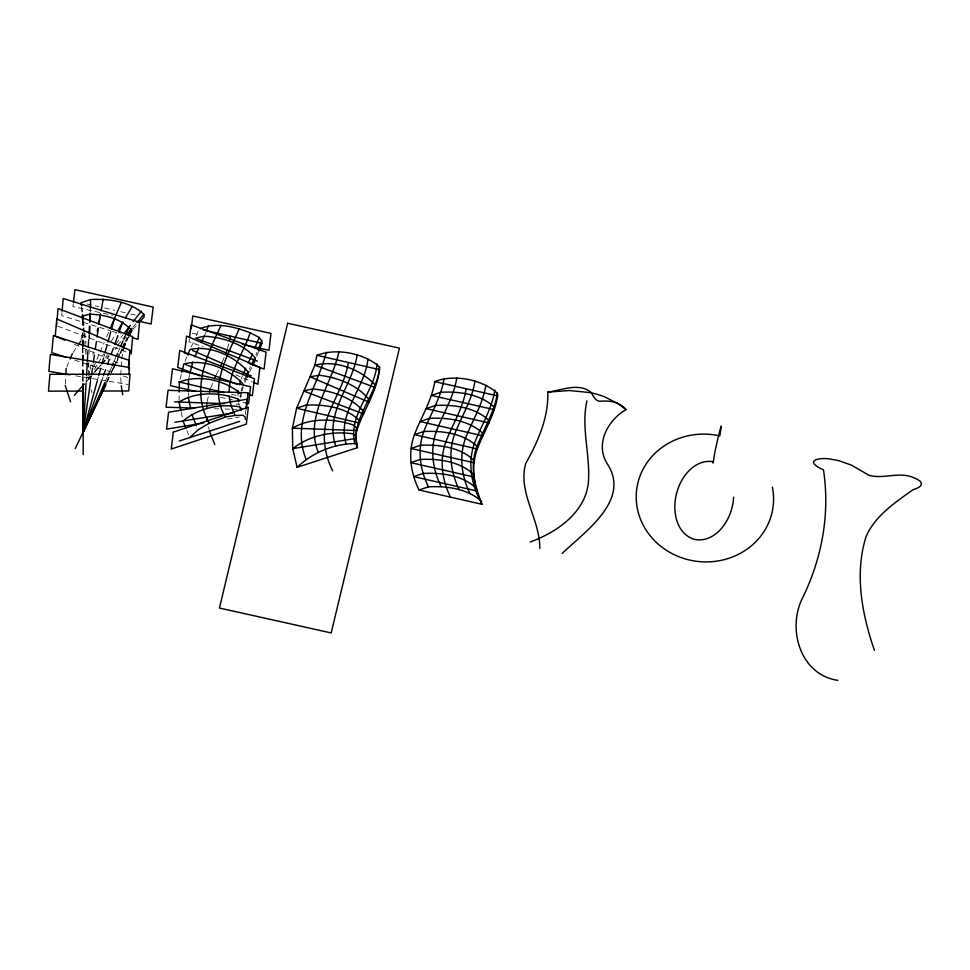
<?xml version="1.0" encoding="UTF-8"?>
<svg xmlns="http://www.w3.org/2000/svg" width="970" height="970" viewBox="0 0 970 970"><rect width="100%" height="100%" fill="white"/><g stroke="black" fill="none" stroke-linecap="round" stroke-linejoin="round"><path stroke-width="0.73" stroke-dasharray="4.85 3.64" d="M120.741 375.135L121.638 360.319M179.086 400.622L179.208 393.48M188.289 395.784L188.338 392.959M237.989 396.172L238.026 393.359M240.439 397.748L240.487 395.129M91.192 376.214L88.27 379.646L88.355 376.627M88.403 375.111L88.755 363.022M89.022 353.953L89.155 349.418M89.458 338.833L89.592 334.298M90.246 311.637L90.343 308.606M65.293 384.156L65.766 375.645M86.172 381.44L86.439 376.954M86.973 367.982L87.336 362.004M87.773 354.535L88.137 348.557M88.755 338.081L88.937 335.099M61.983 312.74L61.74 315.589L110.677 330.831M73.247 303.731L72.908 306.556L112.762 315.432M189.368 338.918L189.029 341.743L203.191 346.896M245.349 414.687L245.859 410.455M90.756 380.24L91.41 375.778M92.72 366.854L93.144 363.883M91.022 376.105L88.27 379.646L89.082 375.257M90.174 369.4L91.265 363.544M92.902 354.753L93.447 351.831M80.995 339.791L82.341 332.686M121.747 358.985L123.772 348.63M227.538 348.594L228.859 343.077M180.081 379.258L181.475 373.68M188.92 377.463L189.623 374.638M207.083 401.653L208.453 396.148M241.203 390.995L242.257 386.775M240.778 396.427L241.821 392.232M242.16 390.837L243.203 386.642M97.158 381.343L98.358 376.978M103.96 356.596L104.76 353.686M102.044 379.646L103.062 376.809M196.401 335.62L198.523 330.358M204.803 334.868L205.846 332.298M222.397 361.883L224.531 356.584M255.922 354.984L256.965 352.377M256.698 356.354L258.275 352.437M66.724 367.193L69.549 360.404M184.991 361.313L187.21 356.051M210.72 387.939L212.939 382.677M241.19 378.967L242.33 376.251M244.088 381.271L245.216 378.579M244.901 382.629L246.586 378.603M87.991 376.627L88.27 379.646L90.04 375.511M93.593 367.23L99.51 353.419M100.104 352.037L104.251 342.374M106.615 336.857L109.574 329.958M105.5 381.004L107.318 376.857M109.731 371.304L111.55 367.157M113.963 361.616L115.782 357.457M118.194 351.916L120.001 347.757M123.626 339.439L125.445 335.28M106.676 381.646L108.591 377.536M111.138 372.068L113.041 367.957M113.672 366.587L117.491 358.379M120.037 352.91L121.941 348.8M125.118 341.961L127.664 336.481M107.088 381.974L109.683 376.542M128.44 337.123L125.857 342.555L128.598 336.772M107.015 381.986L109.61 376.542M191.175 346.993L194.145 340.749M216.322 374.82L218.783 369.655M249.29 369.279L250.527 366.672M249.52 371.983L252.018 366.769M88.27 379.646L90.586 375.79M94.442 369.376L97.533 364.235M98.309 362.95L103.705 353.965M111.429 341.125L116.06 333.425M73.223 352.365L77.394 346.169M94.672 371.377L99.255 365.472M105.657 357.202L107.488 354.838M115.721 344.204L123.044 334.747M92.174 375.063L100.941 364.756M101.923 363.617L108.749 355.602M117.515 345.296L125.324 336.129M133.12 326.975L136.042 323.531M86.269 381.901L91.265 376.287M95.242 371.825L101.232 365.108M102.226 363.992L109.222 356.148M115.2 349.442L117.2 347.199M124.172 339.367L126.173 337.136M133.048 329.424L137.146 324.829M227.38 419.052L239.25 417.076M214.418 408.697L218.953 408.831M225.004 409.025L231.042 409.207M232.558 409.255L237.092 409.388M235.965 404.102L238.959 404.211M75.708 375.802L127.943 384.459M192.23 333.195L198.135 334.517M87.07 303.986L98.77 306.665M104.627 308.011L114.86 310.351M120.716 311.697L125.106 312.704M130.95 314.037L135.339 315.044M220.578 397.215L232.363 399.931M242.67 402.295L245.616 402.974M231.333 394.257L241.554 396.682M112.12 331.279L120.753 333.971M74.751 360.137L97.679 367.618M99.11 368.091L112.011 372.298M123.469 376.045L127.773 377.439M57.97 326.247L126.961 352.195M235.746 374.796L252.358 381.877M74.569 344.386L120.134 363.871M186.907 430.68L188.568 434.839M238.765 402.902L239.311 405.521M208.562 426.994L209.156 429.783M181.196 412.25L182.421 418.07M81.71 306.775L82.644 314.68M83.359 320.694L84.063 326.696M84.778 332.71L86.015 343.234M86.73 349.248L87.251 353.759M88.319 362.78L89.737 374.808M89.919 376.311L90.452 380.81M91.519 389.831L91.871 392.838M81.638 307.235L82.329 314.789M82.874 320.815L83.432 326.854M83.978 332.88L86.063 355.517M86.754 363.059L87.167 367.582M120.692 377.876L121.177 384.423M82.474 320.597L82.511 326.635M82.547 332.674L82.583 340.215M82.632 347.769L82.668 353.795M82.717 361.349L82.777 370.407M82.814 376.433L82.85 382.471M82.862 319.397L82.874 326.926M82.886 332.94L82.911 338.942M82.935 347.951L82.947 353.965M82.971 361.47L82.996 370.491M83.008 376.493L83.02 382.507M118.085 358.864L110.325 375.184L118.049 358.876M122.62 349.358L120.68 353.432L122.596 349.358"/><path stroke-width="1.45" d="M179.232 392.05L179.389 382.047C198.535 374.371 225.683 379.937 240.512 393.82M188.362 391.553L188.568 378.882M206.671 407.279L206.743 403.035M229.138 391.722C229.344 370.297 243.919 352.631 250.114 332.771C234.643 326.684 216.419 322.04 200.402 328.587M238.026 393.359L238.074 390.558M89.64 332.795L89.81 326.745M89.943 322.21L90.21 313.14M90.343 308.606L90.598 299.536C108.81 298.59 130.332 301.355 143.851 314.377L144.13 316.996L139.086 322.646M65.839 374.226L66.154 368.551M86.087 382.944L83.153 432.268L105.791 384.702L75.223 448.613M86.524 375.463L86.973 367.982M87.336 362.004L87.773 354.535M88.222 347.054L88.67 339.585M89.022 333.607L89.47 326.126M89.737 321.64L90.174 314.171C104.554 314.765 121.032 318.584 130.841 329.642L131.035 331.679L129.083 335.753L131.035 331.679M562.127 553.482C584.558 531.948 631.179 500.083 607.329 463.902C594.743 444.066 607.681 420.301 626.038 409.546C618.872 401.422 609.051 400.428 599.278 401.289C594.901 400.392 593.313 395.893 591.239 392.547C579.393 382.204 561.375 390.304 547.808 392.11C548.583 418.082 537.913 441.52 525.728 463.575C517.495 492.699 540.217 519.435 539.769 548.499M733.647 497.222L733.393 500.108A64.165 59.582 6.8 0 1 730.701 512.027C725.996 525.922 714.211 540.326 698.291 539.902A19.194 17.824 6.8 0 1 691.61 538.386C677.157 531.912 673.192 513.748 675.387 499.417A64.311 59.716 6.8 0 1 677.496 490.286C682.14 475.045 696.06 458.567 713.58 461.768L713.083 463.042L714.732 452.905A23.498 0.946 -77.4 0 1 716.236 445.8L717.327 440.938A18.03 0.727 -77.4 0 1 718.903 434.305A18.26 0.727 -77.4 0 1 719.825 430.692L721.268 426.121L719.788 435.882A68.749 63.838 6.8 0 0 636.453 491.632A68.749 63.838 6.8 0 0 708.549 561.885A68.749 63.838 6.8 0 0 772.362 487.122M56.563 325.714L56.806 322.852M57.048 319.991L58.03 308.557L132.648 336.626L131.18 353.783M62.104 311.309L63.195 298.481L139.486 322.246L138.031 339.354L132.272 337.56M128.549 365.981L129.956 350.231L56.781 318.948L55.242 336.129L64.905 340.252M128.537 368.903L129.313 360.355L53.374 335.559L51.822 352.656L66.154 357.336M128.84 374.565L129.483 367.497L50.379 354.389L48.84 371.352L69.743 374.808M356.802 430.522L292.382 428.17C310.861 417.464 334.226 418.361 353.953 425.236L356.511 427.952L355.978 438.404L357.469 447.619C349.721 418.325 377.572 395.445 379.537 367.012C364.417 353.165 336.202 347.66 316.899 355.359L314.874 365.193L296.614 408.212L292.37 428.243L292.734 448.649L297.111 467.382C312.364 452.626 333.571 443.787 354.826 443.581L357.215 445.315M73.417 302.325L74.932 289.654L153.151 307.078L151.138 323.98L139.328 321.349M189.526 337.512L191.041 324.841L266.107 352.134L264.095 369.036L249.933 363.895M191.26 328.648L192.775 315.965L270.994 333.401L268.981 350.303L242.415 344.386M246.028 409.049L247.204 399.191L168.562 412.25L166.549 429.152L203.639 422.993M246.331 408.261L248.174 392.765L168.052 390.316L166.04 407.218L194.764 408.091M90.537 381.719L83.153 432.268L106.045 383.017M91.629 374.287L92.502 368.345M93.362 362.392L94.454 354.959M95.327 349.018L96.406 341.573M97.061 337.123L98.37 328.2M99.013 323.737L100.322 314.813M586.923 400.828C581.212 426.254 589.42 451.85 588.62 477.41C588.572 510.378 558.296 531.693 530.323 541.987M97.255 331.34L97.8 328.406M98.613 324.016L100.516 313.771M101.062 310.837L103.244 299.124M123.772 348.63L124.354 345.684M326.296 352.183C317.445 387.733 290.394 421.004 306.144 459.465M338.93 351.77C331.764 385.296 304.083 416.445 318.281 452.42M229.526 340.312L230.52 336.178M348.363 362.501C345.368 381.501 334.796 397.87 328.005 415.572C321.385 433.748 324.21 453.814 332.637 470.886M434.754 381.61C431.771 400.622 421.198 416.991 414.408 434.693C407.776 452.869 410.601 472.936 419.028 490.008L481.945 504.279C474.9 486.031 469.371 465.576 477.034 446.358C483.824 428.643 494.397 412.286 497.38 393.274C482.272 379.416 454.045 373.923 434.754 381.61L497.658 395.893C494.676 414.893 484.103 431.262 477.313 448.964C470.68 467.14 473.518 487.207 481.945 504.279M444.139 378.433C441.156 397.445 430.583 413.814 423.793 431.517C417.161 449.692 419.998 469.759 428.413 486.831C446.624 485.885 468.146 488.65 481.666 501.672M456.773 378.021C453.79 397.033 443.217 413.402 436.427 431.104C429.795 449.28 432.632 469.334 441.059 486.419M466.206 388.752C463.224 407.764 452.65 424.132 445.861 441.835C439.228 459.998 442.065 480.065 450.492 497.149M474.948 381.246C471.953 400.246 461.38 416.615 454.59 434.33C447.97 452.493 450.795 472.56 459.222 489.644M485.812 385.357C482.83 404.357 472.257 420.725 465.467 438.428C458.834 456.603 461.659 476.67 470.086 493.742M494.882 390.013C491.899 409.025 481.326 425.393 474.536 443.096C467.904 461.271 470.741 481.338 479.168 498.41M357.093 354.984C352.546 385.987 324.162 413.026 335.717 445.861M181.814 372.286L183.888 363.932C204.67 358.67 228.932 368.6 242.961 383.95M189.975 373.232L192.775 361.931M209.484 392.013L210.163 389.261M239.529 384.702L240.621 380.313M367.957 359.094C364.902 388.558 336.723 413.184 346.132 443.993M377.039 363.762C375.075 391.904 347.66 414.626 354.826 443.581M356.802 430.462C363.871 409.17 378.264 389.891 379.537 367.012M97.158 381.343L83.153 432.268L82.85 383.987M98.758 375.523L100.759 368.236M101.959 363.871L103.56 358.051M105.16 352.231L107.161 344.956M107.961 342.046L110.762 331.861M111.562 328.951L114.363 318.766M101.535 381.077L83.153 432.268L104.905 382.398M103.572 375.378L105.621 369.691M107.658 364.005L109.198 359.737M111.235 354.05L113.284 348.363M114.812 344.095L117.879 335.559M118.898 332.71L122.475 322.755M206.367 331.012L208.441 325.859M221.087 325.447C206.452 355.541 190.472 390.898 209.277 423.162L198.05 429.904L189.671 437.615M225.61 353.941L227.21 349.976M239.25 328.672C227.598 356.208 207.956 387.321 225.367 417.051L234.97 415.451L242.961 415.269L245.131 417.076L245.349 419.404M254.734 348.46L259.196 337.439L250.114 332.771M258.02 349.782L261.694 340.7L259.196 337.439M258.808 351.14L261.973 343.307L261.694 340.7M70.119 359.033L72.386 353.601M187.768 354.741L189.975 349.479C210.927 344.98 234.522 356.196 248.041 371.874L248.284 374.59L247.156 377.269M194.934 356.802L198.717 347.818M214.6 378.736L215.704 376.105M242.9 374.905L245.749 368.127M245.786 377.245L248.041 371.874M110.168 328.575L121.408 302.349M107.925 375.463L109.125 372.698M112.156 365.763L113.357 362.998M116.376 356.063L117.588 353.298M120.607 346.375L123.032 340.822M125.445 335.28L129.071 326.975M118.122 357.008L119.395 354.268M122.584 347.43L124.487 343.332M128.307 335.111L130.841 329.642M201.19 342.628L204.282 336.154C222.457 337.39 242.815 343.38 254.867 357.578L255.122 360.258L252.636 365.472M220.639 365.787L221.863 363.204M248.211 362.986L252.515 353.977M251.763 364.077L254.867 357.578M118.376 329.57L123.008 321.858M125.324 318.014L132.272 306.459M78.23 344.932L80.728 341.21M124.875 332.383L130.368 325.302M133.108 321.749L141.341 311.115M127.276 333.838L132.15 328.115M137.025 322.392L143.851 314.377M74.29 395.324L84.269 384.132M128.161 334.892L132.15 330.418M241.918 409.013L239.59 406.83C219.972 403.387 198.438 408.14 183.039 420.98L185.803 427.916M292.734 448.649C309.503 435.445 332.249 430.716 353.177 433.857L355.687 436.015L355.978 438.404L292.746 448.589M239.566 400.78L237.941 398.973C219.147 392.11 196.522 391.274 179.062 402.053L180.893 410.795M209.277 423.162L225.367 417.051M81.225 302.652L81.577 305.659L81.213 302.713L90.598 299.536M419.028 490.008L428.413 486.831M179.268 440.998L239.614 421.356M297.123 467.322L357.457 447.679M90.174 314.171L82.438 316.075L82.462 319.094M195.334 338.251L204.282 336.154M314.874 365.193C335.862 359.797 360.537 369.364 374.978 384.726L375.232 387.406M174.903 422.265L232.242 413.087M547.808 392.11L569.414 390.522L590.063 392.583A33.453 12.355 13.5 0 1 604.54 396.803L617.89 403.544L626.038 409.546M83.287 391.08L48.5 391.152L49.906 374.323L130.065 374.141L128.671 390.971L102.953 391.031M174.539 401.859L223.973 403.653M316.911 355.299L379.803 369.703M203.458 329.982L261.961 343.38M195.528 391.443L170.477 385.672L172.49 368.77L250.587 386.751L248.562 403.653L245.616 402.974M178.771 381.828L224.034 392.535M837.801 680.346C800.48 674.829 787.203 629.724 802.069 598.939C821.82 559.096 830.235 514.112 823.469 469.892C801.741 460.12 820.959 456.724 832.381 459.465A30.228 11.167 13.5 0 1 839.535 460.92L851.587 465.188L868.696 475.118A11.543 4.256 13.5 0 0 871.63 475.918C885.816 478.562 900.681 471.396 914.443 478.028A14.126 5.214 13.5 0 1 918.36 479.968L919.172 480.514A11.761 4.341 13.5 0 1 920.991 482.284C923.088 486.843 915.898 488.625 912.879 489.814C895.043 502.581 875.134 515.725 866.089 536.592C854.303 573.755 862.003 614.325 874.419 650.324M314.874 365.12L375.232 387.479M197.031 338.809L257.377 361.155M200.269 375.923L177.728 367.387L179.741 350.485L254.419 378.749L252.394 395.651L248.174 394.05M185.694 364.55L237.347 384.435M188.701 354.765L184.555 352.995L186.567 336.093L259.899 367.327L257.887 384.229L253.74 382.459M192.387 350.437L251.339 375.96M239.59 406.83L241.033 410.443M234.97 415.451L231.078 405.715L229.065 396.124M209.447 431.177L214.794 444.575M191.89 414.481L196.376 425.697M65.22 385.575L70.543 401.75M237.941 398.973L238.487 401.592M206.513 417.209L207.386 421.404M188.265 397.191L190.678 408.722M121.274 385.733L122.705 394.851M82.644 314.68L83.177 319.191M497.38 393.274L497.658 395.893M82.329 314.789L82.741 319.312M83.566 328.357L83.844 331.376M82.583 340.215L82.62 346.254M82.68 355.311L82.705 359.834M82.777 370.407L82.802 374.929M82.911 340.446L82.923 346.46M82.947 355.469L82.959 359.967M82.996 370.491L82.996 374.99M83.02 383.999L83.214 454.59M173.29 432.135L171.266 449.037L246.331 424.145L248.344 407.242L173.29 432.135M287.666 323.252L219.438 608.044L331.194 632.937L399.422 348.145L287.666 323.252M125.203 343.913L123.263 347.987L125.191 343.913M440.829 392.244L431.444 395.421L494.361 409.692L494.082 407.073C480.562 394.05 459.04 391.298 440.829 392.244M435.494 405.46L426.109 408.637L489.013 422.92L488.734 420.301C475.215 407.279 453.705 404.514 435.494 405.46M429.334 418.373L419.949 421.55L482.854 435.821L482.575 433.202C469.068 420.18 447.546 417.427 429.334 418.373M423.793 431.517L414.408 434.693L477.313 448.964L477.034 446.358C463.527 433.335 442.005 430.571 423.793 431.517M420.374 445.291L410.989 448.467L473.893 462.738L473.615 460.132C460.107 447.109 438.586 444.345 420.374 445.291M420.143 459.465L410.759 462.641L473.663 476.925L473.384 474.306C459.865 461.283 438.343 458.531 420.143 459.465M423.078 473.445L413.681 476.622L476.597 490.893L476.318 488.286C462.799 475.264 441.277 472.499 423.078 473.445M305.986 405.096L296.614 408.212L359.397 423.005L359.13 420.313C345.684 407.218 324.21 404.284 305.986 405.096M312.51 388.97L303.525 390.934L363.568 413.984L363.326 411.231C351.237 396.839 330.843 390.51 312.51 388.97M319.057 375.196L310.218 376.833L369.182 402.283L368.952 399.495C357.287 384.775 337.342 377.475 319.057 375.196"/></g></svg>
